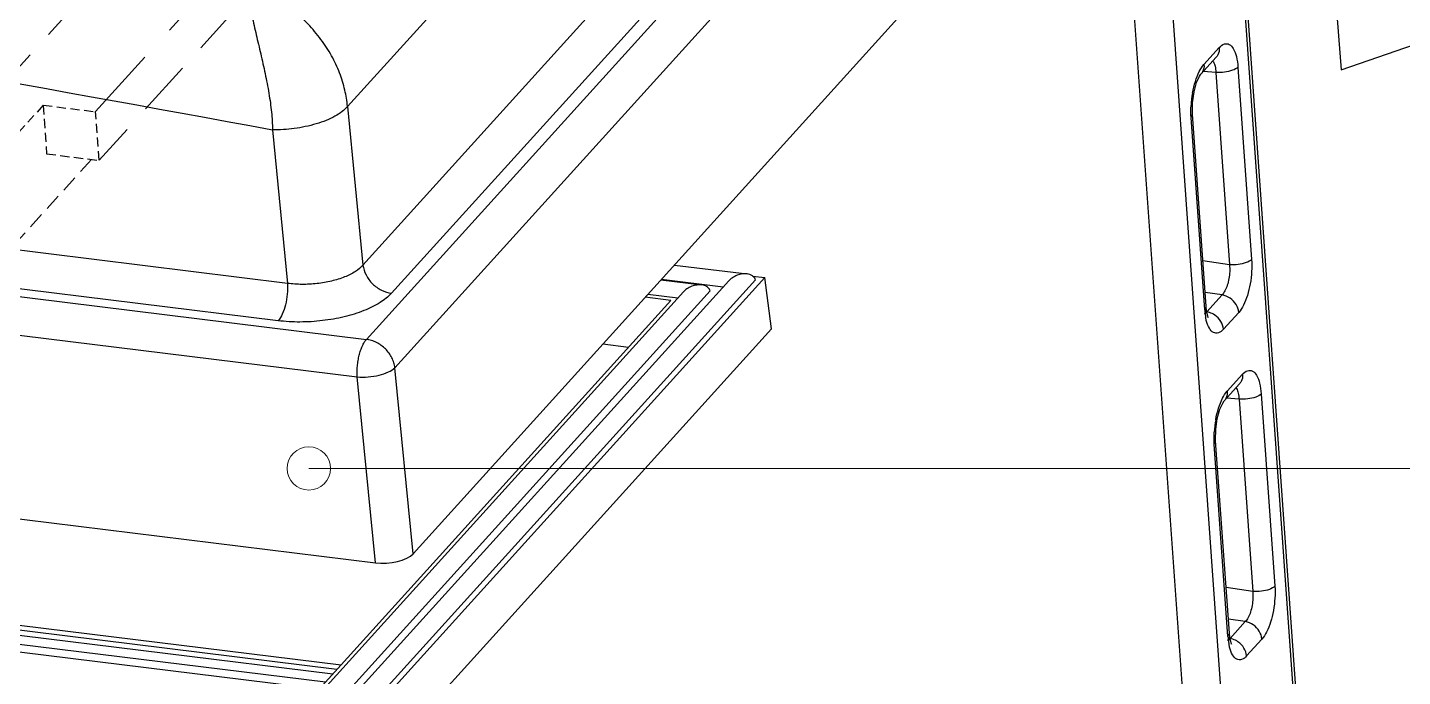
# Model space of a CAD drawing. Header units: millimetres. Extents: x -1995 to -555, y 489 to 1011.
# Drawn here: x -902.56 to -854.98, y 606.94 to 629.39 of the extents above; entities that cross this region are included whole.
import ezdxf

# ---------------------------------------------------------------- set-up
doc = ezdxf.new("R2010")
doc.units = ezdxf.units.MM
doc.linetypes.add('HIDDEN', pattern=[9.525, 6.35, -3.175])
doc.layers.add('from', color=7, linetype='Continuous', lineweight=13)
doc.styles.add('ROMAND', font='romand.shx', dxfattribs={"width": 0.75, "bigfont": 'gbcbig.shx'})
doc.dimstyles.new('YanXiu', dxfattribs={"dimtxt": 2.5, "dimasz": 2.2, "dimexe": 1, "dimexo": 0, "dimgap": 0.66, "dimtad": 0, "dimzin": 1, "dimdsep": 46, "dimtxsty": 'ROMAND', "dimblk": 'CLOSEDBLANK', "dimcen": 0, "dimclrd": 3, "dimclre": 3, "dimclrt": 7, "dimazin": 0, "dimtfac": 1, "dimtofl": 0, "dimtmove": 0, "dimatfit": 3, "dimldrblk": 'CLOSEDBLANK', "dimfxl": 1, "dimlwd": 5, "dimlwe": 5, "dimarcsym": 0})

# ---------------------------------------------------------------- blocks, each defined once
blk = doc.blocks.new('_ClosedBlank')
at = {"color": 0, "linetype": 'ByBlock', "lineweight": -2}
for p, q in [((-1, 0.167), (0, 0)), ((-1, 0.167), (-1, -0.167)), ((0, 0), (-1, -0.167))]:
    blk.add_line(p, q, dxfattribs=at)
blk = doc.blocks.new('*u54')
at = {"color": 3, "linetype": 'HIDDEN', "ltscale": 0.4}
blk.add_line((4.055, 3.836), (24.566, 26.494), dxfattribs=at)
at = {"color": 3, "linetype": 'HIDDEN', "ltscale": 0.3}
for p, q in [((13.296, 18.515), (0.809, 4.721)), ((18.566, 18.052), (4.173, 2.152))]:
    blk.add_line(p, q, dxfattribs=at)
at = {"color": 3, "linetype": 'HIDDEN', "ltscale": 0.05}
for p, q in [((2.241, 4.059), (1.073, 2.769)), ((2.241, 4.059), (4.055, 3.836)), ((2.241, 4.059), (2.359, 2.376)), ((4.173, 2.152), (4.055, 3.836)), ((2.359, 2.376), (4.173, 2.152))]:
    blk.add_line(p, q, dxfattribs=at)
at = {"color": 3, "linetype": 'HIDDEN', "ltscale": 0.09}
blk.add_line((3.914, 2.184), (1.288, -0.716), dxfattribs=at)

msp = doc.modelspace()

# ---------------------------------------------------------------- linework, layer by layer
at = {"color": 7, "linetype": 'Continuous'}
for p, q in [((-891.489, 626.656), (-870.4, 649.952)), ((-893.566, 620.539), (-1094.114, 645.232)), ((-890.834, 618.598), (-866.806, 645.14)), ((-869.701, 644.649), (-890.953, 621.173)), ((-1097.929, 644.097), (-890.834, 618.598)), ((-893.887, 619.245), (-1094.434, 643.938)), ((-889.848, 617.62), (-865.82, 644.163)), ((-868.714, 643.671), (-889.966, 620.195)), ((-1098.249, 642.803), (-891.154, 617.304)), ((-864.999, 637.94), (-889.218, 611.186)), ((-863.494, 637.654), (-861.053, 603.333)), ((-864.802, 637.337), (-862.36, 603.016)), ((-857.801, 636.787), (-857.098, 627.931)), ((-1098.071, 636.424), (-890.525, 610.869)), ((-860.594, 632.151), (-858.278, 599.605)), ((-860.514, 632.335), (-858.199, 599.789)), ((-857.098, 627.931), (-848.381, 630.931)), ((-1068.692, 629.129), (-891.713, 607.338)), ((-891.999, 607.022), (-1068.978, 628.813)), ((-891.853, 607.184), (-1068.832, 628.975)), ((-861.851, 628.11), (-861.321, 628.695)), ((-892.251, 606.743), (-1069.23, 628.535)), ((-892.475, 606.496), (-1069.064, 628.24)), ((-861.427, 628.361), (-861.958, 627.774)), ((-861.441, 627.839), (-861.872, 627.869)), ((-861.441, 627.839), (-860.968, 621.185)), ((-860.675, 628.022), (-860.202, 621.368)), ((-891.489, 626.656), (-890.953, 621.173)), ((-862.253, 626.429), (-862.247, 626.785)), ((-862.298, 626.277), (-862.251, 626.387)), ((-861.825, 619.623), (-862.298, 626.277)), ((-862.251, 626.387), (-862.253, 626.429)), ((-861.777, 619.734), (-862.251, 626.387)), ((-894.086, 625.853), (-893.566, 620.539)), ((-880.177, 621.173), (-877.664, 620.863)), ((-860.968, 621.185), (-861.89, 621.313)), ((-878.297, 620.628), (-900.923, 595.634)), ((-877.369, 620.658), (-900.573, 595.026)), ((-877.047, 620.736), (-900.443, 594.892)), ((-880.645, 620.657), (-879.233, 620.483)), ((-880.624, 620.679), (-878.488, 620.416)), ((-877.473, 620.789), (-877.047, 620.736)), ((-876.814, 618.967), (-877.047, 620.736)), ((-879.866, 620.248), (-901.558, 596.285)), ((-878.938, 620.278), (-901.207, 595.678)), ((-880.298, 619.948), (-881.187, 620.058)), ((-881.091, 620.163), (-880.057, 620.036)), ((-861.224, 620.138), (-861.812, 620.22)), ((-861.224, 620.138), (-861.753, 619.553)), ((-901.715, 596.289), (-880.298, 619.948)), ((-861.825, 619.623), (-861.777, 619.734)), ((-861.753, 619.553), (-861.808, 619.562)), ((-861.763, 619.596), (-861.777, 619.734)), ((-860.649, 619.535), (-861.179, 618.95)), ((-876.814, 618.967), (-900.263, 593.063)), ((-881.77, 618.322), (-882.659, 618.432)), ((-889.218, 611.186), (-889.848, 617.62)), ((-890.525, 610.869), (-891.154, 617.304)), ((-861.047, 616.808), (-860.517, 617.393)), ((-860.623, 617.058), (-861.154, 616.472)), ((-859.871, 616.72), (-859.398, 610.066)), ((-860.637, 616.536), (-861.068, 616.567)), ((-860.637, 616.536), (-860.164, 609.883)), ((-861.449, 615.126), (-861.443, 615.483)), ((-861.494, 614.975), (-861.447, 615.085)), ((-861.021, 608.321), (-861.494, 614.975)), ((-861.447, 615.085), (-861.449, 615.126)), ((-860.973, 608.432), (-861.447, 615.085)), ((-860.164, 609.883), (-861.086, 610.011)), ((-860.42, 608.836), (-861.008, 608.917)), ((-860.42, 608.836), (-860.949, 608.251)), ((-861.021, 608.321), (-860.973, 608.432)), ((-860.949, 608.251), (-861.004, 608.26)), ((-860.959, 608.294), (-860.973, 608.432)), ((-859.845, 608.233), (-860.375, 607.648))]:
    msp.add_line(p, q, dxfattribs=at)
for points in [[(-862.105, 627.484), (-862.008, 627.701), (-861.958, 627.774)], [(-862.247, 626.785), (-862.194, 627.16), (-862.105, 627.484)], [(-861.717, 619.381), (-861.701, 619.363), (-861.718, 619.402), (-861.763, 619.596)], [(-861.443, 615.483), (-861.39, 615.858), (-861.301, 616.182)], [(-861.301, 616.182), (-861.204, 616.399), (-861.154, 616.472)], [(-860.913, 608.079), (-860.898, 608.06), (-860.914, 608.1), (-860.959, 608.294)]]:
    msp.add_lwpolyline(points, dxfattribs=at)
for centre, radius, start, end in [((-858.648, 626.475), 3.658, 169.8462, 176.6156), ((-859.299, 619.801), 2.532, 184.021, 187.0686), ((-859.702, 619.751), 2.126, 187.0738, 190.3571), ((-857.844, 615.173), 3.658, 169.8462, 176.6156), ((-858.495, 608.499), 2.532, 184.021, 187.0686), ((-858.898, 608.449), 2.126, 187.0738, 190.3571)]:
    msp.add_arc(centre, radius, start, end, dxfattribs=at)
msp.add_ellipse((-890.136, 611.3), major_axis=(0.997, 0.079), ratio=0.439431, start_param=-2.005431, end_param=-0.435852, dxfattribs=at)
for points, start_tangent, end_tangent in [([(-1094.261, 650.5), (-1044.388, 646.663), (-994.369, 641.272), (-944.252, 634.333), (-894.086, 625.853)], (0.998118, -0.061329), (0.983431, -0.181281)), ([(-891.489, 626.656), (-891.581, 627.227), (-891.762, 627.818), (-892.04, 628.409), (-892.409, 628.978), (-892.857, 629.513), (-893.383, 630.012)], (-0.089547, 0.995983), (-0.761376, 0.648311)), ([(-894.792, 629.775), (-894.648, 629.139), (-894.493, 628.48), (-894.34, 627.796), (-894.209, 627.113), (-894.12, 626.461), (-894.086, 625.853)], (0.20739, -0.978258), (0.001048, -0.999999)), ([(-861.321, 628.695), (-861.371, 628.44), (-861.428, 628.361)], (0.079072, -0.996869), (-0.67272, -0.739897)), ([(-861.321, 628.695), (-861.146, 628.82), (-860.979, 628.808), (-860.836, 628.659), (-860.731, 628.387), (-860.675, 628.022)], (0.671121, 0.741348), (0.071242, -0.997459)), ([(-862.013, 627.866), (-861.851, 628.11)], (0.454092, 0.890955), (0.671006, 0.741452)), ([(-861.851, 628.11), (-861.901, 627.855), (-861.958, 627.775)], (0.079072, -0.996869), (-0.67353, -0.73916)), ([(-861.543, 628.23), (-861.525, 628.202), (-861.468, 628.047)], (0.582534, -0.812806), (0.220918, -0.975292)), ([(-862.249, 627.12), (-862.15, 627.525), (-862.013, 627.866)], (0.176287, 0.984339), (0.454092, 0.890955)), ([(-861.468, 628.047), (-861.441, 627.839)], (0.220918, -0.975292), (0.043755, -0.999042)), ([(-860.675, 628.022), (-860.861, 627.909), (-861.14, 627.842), (-861.441, 627.839)], (-0.685833, -0.727759), (-0.99445, 0.105213)), ([(-891.489, 626.656), (-891.675, 626.482), (-891.925, 626.321), (-892.227, 626.177), (-892.572, 626.056), (-893.331, 625.895), (-894.086, 625.853)], (-0.650467, -0.759535), (-0.999549, 0.030025)), ([(-862.298, 626.277), (-862.299, 626.691)], (-0.070945, 0.99748), (0.059026, 0.998256)), ([(-890.953, 621.173), (-891.216, 620.95), (-891.587, 620.761), (-892.039, 620.618), (-892.543, 620.529), (-893.064, 620.503), (-893.566, 620.539)], (-0.655925, -0.754826), (-0.990298, 0.138961)), ([(-890.953, 621.173), (-890.847, 620.83), (-890.624, 620.525), (-890.315, 620.303), (-889.966, 620.195)], (0.113874, -0.993495), (0.992505, -0.122207)), ([(-860.968, 621.185), (-860.962, 620.947), (-860.989, 620.702), (-861.045, 620.471), (-861.126, 620.277), (-861.224, 620.138)], (0.09696, -0.995288), (-0.695698, -0.718334)), ([(-860.202, 621.368), (-860.388, 621.255), (-860.667, 621.189), (-860.968, 621.185)], (-0.685833, -0.727759), (-0.99445, 0.105213)), ([(-860.202, 621.368), (-860.201, 620.954), (-860.252, 620.525), (-860.35, 620.121), (-860.488, 619.779), (-860.649, 619.535)], (0.071007, -0.997476), (-0.670706, -0.741723)), ([(-893.566, 620.539), (-893.573, 620.169), (-893.636, 619.795), (-893.746, 619.471), (-893.887, 619.245)], (0.062956, -0.998016), (-0.671114, -0.741355)), ([(-879.482, 620.465), (-879.661, 620.4), (-879.815, 620.297), (-879.867, 620.246)], (-0.969304, -0.245867), (-0.67282, -0.739806)), ([(-879.231, 620.483), (-879.3, 620.487), (-879.482, 620.465)], (-0.992892, 0.119022), (-0.969304, -0.245867)), ([(-878.938, 620.278), (-879.003, 620.385), (-879.135, 620.462), (-879.231, 620.483)], (-0.267371, 0.963594), (-0.992892, 0.119022)), ([(-877.913, 620.846), (-878.091, 620.78), (-878.246, 620.677), (-878.298, 620.626)], (-0.969304, -0.245867), (-0.67282, -0.739806)), ([(-877.662, 620.863), (-877.731, 620.868), (-877.913, 620.846)], (-0.992892, 0.119022), (-0.969304, -0.245867)), ([(-877.469, 620.795), (-877.566, 620.842), (-877.662, 620.863)], (-0.817224, 0.576321), (-0.992892, 0.119022)), ([(-877.369, 620.658), (-877.434, 620.765), (-877.469, 620.795)], (-0.267371, 0.963594), (-0.817224, 0.576321)), ([(-889.966, 620.195), (-890.362, 619.873), (-890.919, 619.596), (-891.599, 619.382), (-892.354, 619.248), (-893.136, 619.201), (-893.887, 619.245)], (-0.670753, -0.741681), (-0.992482, 0.12239)), ([(-860.649, 619.535), (-860.741, 619.807), (-860.95, 620.027), (-861.224, 620.138)], (-0.079072, 0.996869), (-0.987934, 0.154874)), ([(-861.753, 619.553), (-861.849, 619.48)], (-0.643507, -0.76544), (-0.958613, -0.284713)), ([(-861.658, 619.53), (-861.753, 619.553)], (-0.95108, 0.308944), (-0.987934, 0.154874)), ([(-861.179, 618.95), (-861.271, 619.222), (-861.48, 619.442), (-861.658, 619.53)], (-0.079072, 0.996869), (-0.95108, 0.308944)), ([(-861.179, 618.95), (-861.354, 618.825), (-861.521, 618.837), (-861.665, 618.986), (-861.77, 619.258), (-861.793, 619.369)], (-0.671097, -0.741369), (-0.180551, 0.983566)), ([(-891.154, 617.304), (-891.158, 617.485), (-891.147, 617.674), (-891.122, 617.865), (-891.084, 618.049), (-891.034, 618.22), (-890.974, 618.372), (-890.907, 618.5), (-890.834, 618.598)], (-0.062956, 0.998016), (0.671114, 0.741355)), ([(-889.848, 617.62), (-889.884, 617.794), (-889.953, 617.964), (-890.052, 618.124), (-890.177, 618.269), (-890.323, 618.392), (-890.485, 618.491), (-890.658, 618.56), (-890.834, 618.598)], (-0.113874, 0.993495), (-0.992505, 0.122207)), ([(-891.154, 617.304), (-890.775, 617.303), (-890.393, 617.363), (-890.067, 617.474), (-889.848, 617.62)], (0.996086, -0.088389), (0.701927, 0.712249)), ([(-860.517, 617.393), (-860.567, 617.138), (-860.624, 617.059)], (0.079072, -0.996869), (-0.67272, -0.739897)), ([(-860.517, 617.393), (-860.342, 617.518), (-860.175, 617.506), (-860.032, 617.357), (-859.927, 617.085), (-859.871, 616.72)], (0.671121, 0.741348), (0.071242, -0.997459)), ([(-861.209, 616.564), (-861.047, 616.808)], (0.454092, 0.890955), (0.671006, 0.741452)), ([(-861.047, 616.808), (-861.097, 616.553), (-861.154, 616.473)], (0.079072, -0.996869), (-0.67353, -0.73916)), ([(-860.739, 616.928), (-860.721, 616.9), (-860.664, 616.745)], (0.582534, -0.812806), (0.220918, -0.975292)), ([(-860.664, 616.745), (-860.637, 616.536)], (0.220918, -0.975292), (0.043755, -0.999042)), ([(-859.871, 616.72), (-860.057, 616.606), (-860.336, 616.54), (-860.637, 616.537)], (-0.685833, -0.727759), (-0.99445, 0.105213)), ([(-861.445, 615.818), (-861.346, 616.222), (-861.209, 616.564)], (0.176287, 0.984339), (0.454092, 0.890955)), ([(-861.494, 614.975), (-861.495, 615.389)], (-0.070945, 0.99748), (0.059026, 0.998256)), ([(-859.398, 610.066), (-859.584, 609.953), (-859.863, 609.886), (-860.164, 609.883)], (-0.685833, -0.727759), (-0.99445, 0.105213)), ([(-859.398, 610.066), (-859.397, 609.652), (-859.448, 609.223), (-859.546, 608.818), (-859.684, 608.477), (-859.845, 608.233)], (0.071007, -0.997476), (-0.670706, -0.741723)), ([(-860.164, 609.883), (-860.158, 609.645), (-860.185, 609.399), (-860.241, 609.169), (-860.322, 608.974), (-860.42, 608.836)], (0.09696, -0.995288), (-0.695698, -0.718334)), ([(-859.845, 608.233), (-859.937, 608.505), (-860.146, 608.725), (-860.42, 608.836)], (-0.079072, 0.996869), (-0.987934, 0.154874)), ([(-860.949, 608.251), (-861.045, 608.178)], (-0.643507, -0.76544), (-0.958613, -0.284713)), ([(-860.854, 608.228), (-860.949, 608.251)], (-0.95108, 0.308944), (-0.987934, 0.154874)), ([(-860.375, 607.648), (-860.467, 607.92), (-860.676, 608.14), (-860.854, 608.228)], (-0.079072, 0.996869), (-0.95108, 0.308944)), ([(-860.375, 607.648), (-860.55, 607.523), (-860.717, 607.535), (-860.861, 607.684), (-860.966, 607.956), (-860.989, 608.067)], (-0.671097, -0.741369), (-0.180551, 0.983566))]:
    msp.add_spline(points, degree=3, dxfattribs=dict(at, start_tangent=start_tangent, end_tangent=end_tangent))

# ---------------------------------------------------------------- block references
msp.add_blockref('*u54', (-904.26, 622.643))

# ---------------------------------------------------------------- leaders
at = {"layer": 'from', "color": 4}
msp.add_leader([(-892.828, 614.137), (-789.655, 614.137)], dimstyle='YanXiu', override={"dimasz": 3, "dimldrblk": 'Small'}, dxfattribs=at)

doc.saveas('drawing.dxf')
